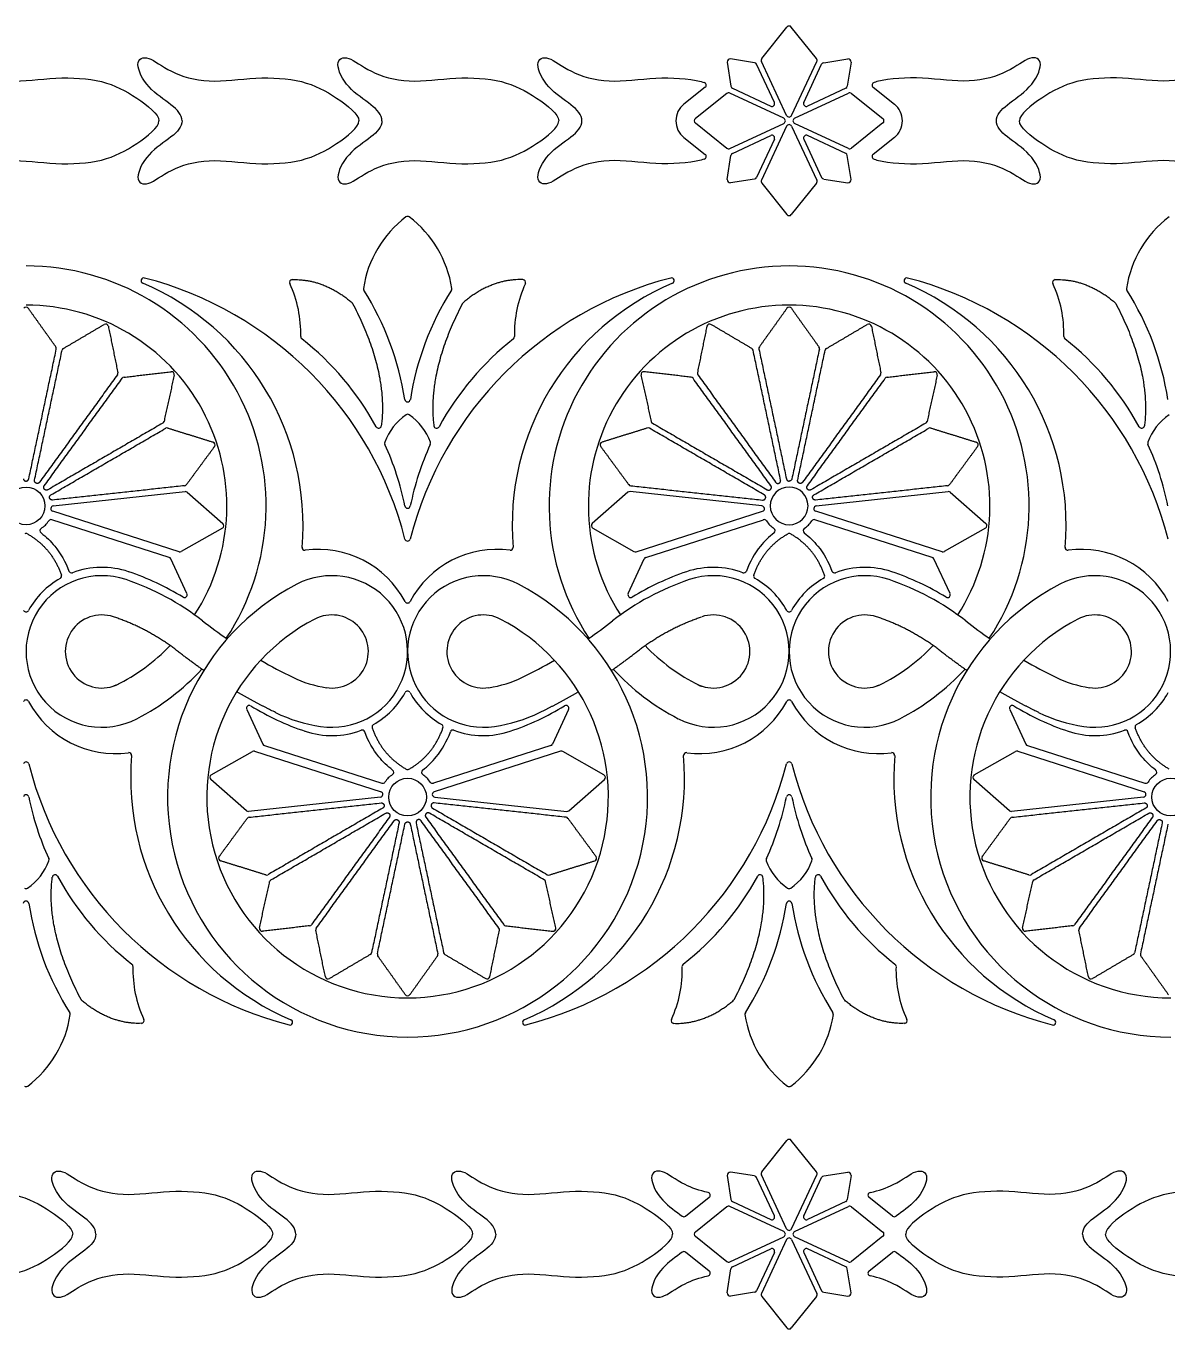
# Model space of a CAD drawing. Header units: millimetres. Extents: x -100 to 100, y -100 to 100.
# Drawn here: x -19.41 to 9.63, y 66.85 to 100 of the extents above; entities that cross this region are included whole.
import ezdxf

# ---------------------------------------------------------------- set-up
doc = ezdxf.new("R2010")
doc.units = ezdxf.units.MM
doc.header["$MEASUREMENT"] = 0
doc.layers.add('Layer 03', color=5, linetype='Continuous')

msp = doc.modelspace()

# ---------------------------------------------------------------- linework, layer by layer
at = {"layer": 'Layer 03'}
for p, q in [((-0.374, 98.057), (-0.827, 99.028)), ((0.374, 98.057), (0.827, 99.028)), ((-2.136, 98.443), (-2.678, 98.011)), ((-1.583, 98.284), (-2.385, 97.644)), ((-0.137, 97.653), (-1.509, 98.292)), ((-1.44, 98.416), (-0.468, 97.963)), ((0.137, 97.653), (1.509, 98.292)), ((1.44, 98.416), (0.468, 97.963)), ((1.583, 98.284), (2.385, 97.644)), ((2.136, 98.443), (2.678, 98.011)), ((-2.385, 97.534), (-1.583, 96.894)), ((-1.509, 96.885), (-0.137, 97.525)), ((1.509, 96.885), (0.137, 97.525)), ((2.385, 97.534), (1.583, 96.894)), ((-2.678, 97.167), (-2.136, 96.734)), ((-1.44, 96.761), (-0.468, 97.215)), ((-0.374, 97.121), (-0.827, 96.149)), ((0.374, 97.121), (0.827, 96.149)), ((1.44, 96.761), (0.468, 97.215)), ((2.678, 97.167), (2.136, 96.734)), ((-18.719, 87.792), (-15.363, 88.156)), ((-15.309, 88.139), (-14.403, 87.343)), ((-4.1, 88.139), (-5.006, 87.343)), ((-0.691, 87.792), (-4.046, 88.156)), ((0.691, 87.792), (4.046, 88.156)), ((4.1, 88.139), (5.006, 87.343)), ((-15.518, 86.625), (-18.732, 87.655)), ((-3.891, 86.625), (-0.677, 87.655)), ((3.891, 86.625), (0.677, 87.655)), ((-15.767, 86.483), (-18.753, 87.44)), ((-14.414, 87.229), (-15.462, 86.631)), ((-4.995, 87.229), (-3.947, 86.631)), ((-3.642, 86.483), (-0.656, 87.44)), ((3.642, 86.483), (0.656, 87.44)), ((4.995, 87.229), (3.947, 86.631)), ((-15.316, 85.56), (-15.725, 86.446)), ((-4.093, 85.56), (-3.684, 86.446)), ((4.093, 85.56), (3.684, 86.446)), ((-13.797, 82.617), (-13.389, 81.732)), ((-5.612, 82.617), (-6.02, 81.732)), ((5.612, 82.617), (6.02, 81.732)), ((-14.699, 80.948), (-13.652, 81.546)), ((-13.596, 81.552), (-10.381, 80.522)), ((-13.347, 81.694), (-10.361, 80.737)), ((-6.063, 81.694), (-9.048, 80.737)), ((-5.814, 81.552), (-9.028, 80.522)), ((-4.71, 80.948), (-5.757, 81.546)), ((4.71, 80.948), (5.757, 81.546)), ((5.814, 81.552), (9.028, 80.522)), ((6.063, 81.694), (9.048, 80.737)), ((-13.805, 80.039), (-14.711, 80.834)), ((-5.604, 80.039), (-4.698, 80.834)), ((5.604, 80.039), (4.698, 80.834)), ((-10.395, 80.385), (-13.751, 80.021)), ((-9.014, 80.385), (-5.658, 80.021)), ((9.014, 80.385), (5.658, 80.021)), ((-0.374, 69.733), (-0.827, 70.705)), ((0.374, 69.733), (0.827, 70.705)), ((-2.632, 69.724), (-2.031, 70.203)), ((-1.583, 69.96), (-2.385, 69.32)), ((-0.137, 69.329), (-1.509, 69.969)), ((-1.44, 70.093), (-0.468, 69.639)), ((0.137, 69.329), (1.509, 69.969)), ((1.44, 70.093), (0.468, 69.639)), ((1.583, 69.96), (2.385, 69.32)), ((2.632, 69.724), (2.031, 70.203)), ((-2.385, 69.21), (-1.583, 68.57)), ((-1.509, 68.562), (-0.137, 69.201)), ((1.509, 68.562), (0.137, 69.201)), ((2.385, 69.21), (1.583, 68.57)), ((-2.031, 68.328), (-2.632, 68.806)), ((-1.44, 68.438), (-0.468, 68.891)), ((-0.374, 68.797), (-0.827, 67.826)), ((0.374, 68.797), (0.827, 67.826)), ((1.44, 68.438), (0.468, 68.891)), ((2.031, 68.328), (2.632, 68.806))]:
    msp.add_line(p, q, dxfattribs=at)
for points in [[(-0.695, 99.172), (-0.055, 99.973)], [(0.695, 99.172), (0.055, 99.973)], [(-0.881, 99.068), (-1.494, 99.163)], [(0.881, 99.068), (1.494, 99.163)], [(-1.574, 99.082), (-1.48, 98.469)], [(-0.064, 97.726), (-0.704, 99.098)], [(0.064, 97.726), (0.704, 99.098)], [(1.574, 99.082), (1.48, 98.469)], [(-0.064, 97.452), (-0.704, 96.08)], [(0.064, 97.452), (0.704, 96.08)], [(-1.574, 96.095), (-1.48, 96.708)], [(1.574, 96.095), (1.48, 96.708)], [(-0.881, 96.109), (-1.494, 96.015)], [(-0.695, 96.006), (-0.055, 95.204)], [(0.695, 96.006), (0.055, 95.204)], [(0.881, 96.109), (1.494, 96.015)], [(-0.695, 70.848), (-0.055, 71.65)], [(0.695, 70.848), (0.055, 71.65)], [(-1.574, 70.759), (-1.48, 70.146)], [(-0.881, 70.745), (-1.494, 70.839)], [(-0.064, 69.402), (-0.704, 70.774)], [(0.064, 69.402), (0.704, 70.774)], [(0.881, 70.745), (1.494, 70.839)], [(1.574, 70.759), (1.48, 70.146)], [(-0.064, 69.128), (-0.704, 67.756)], [(0.064, 69.128), (0.704, 67.756)], [(-1.574, 67.772), (-1.48, 68.385)], [(1.574, 67.772), (1.48, 68.385)], [(-0.881, 67.786), (-1.494, 67.691)], [(-0.695, 67.682), (-0.055, 66.88)], [(0.695, 67.682), (0.055, 66.88)], [(0.881, 67.786), (1.494, 67.691)]]:
    msp.add_lwpolyline(points, dxfattribs=at)
for centre in [(-19.409, 87.793), (-9.705, 80.384), (9.705, 80.384)]:
    msp.add_circle(centre, 0.48, dxfattribs=at)
for centre, radius, start, end in [((0, 99.93), 0.0704, 90, 141.4154), ((0, 99.93), 0.0704, 38.5846, 90), ((-1.504, 99.093), 0.0704, 81.2435, 188.7565), ((-0.64, 99.128), 0.0704, 141.4154, 205), ((0.64, 99.128), 0.0704, 335, 38.5846), ((1.504, 99.093), 0.0704, 351.2435, 98.7565), ((-0.891, 98.999), 0.0704, 25, 81.2435), ((0.891, 98.999), 0.0704, 98.7565, 155), ((-2.18, 98.498), 0.0704, 308.5846, 74.2415), ((-1.41, 98.48), 0.0704, 188.7565, 245), ((1.41, 98.48), 0.0704, 295, 351.2435), ((2.18, 98.498), 0.0704, 105.7585, 231.4154), ((-1.539, 98.229), 0.0704, 65, 128.5846), ((1.539, 98.229), 0.0704, 51.4154, 115), ((-2.341, 97.589), 0.54, 128.5846, 231.4154), ((-0.438, 98.027), 0.0704, 245, 25), ((0.438, 98.027), 0.0704, 155, 295), ((2.341, 97.589), 0.54, 308.5846, 51.4154), ((-2.341, 97.589), 0.0704, 128.5846, 231.4154), ((-0.167, 97.589), 0.0704, 295, 65), ((0, 97.755), 0.0704, 205, 270), ((0, 97.422), 0.0704, 90, 155), ((0, 97.755), 0.0704, 270, 335), ((0, 97.422), 0.0704, 25, 90), ((0.167, 97.589), 0.0704, 115, 245), ((2.341, 97.589), 0.0704, 308.5846, 51.4154), ((-0.438, 97.151), 0.0704, 335, 115), ((0.438, 97.151), 0.0704, 65, 205), ((-1.539, 96.949), 0.0704, 231.4154, 295), ((1.539, 96.949), 0.0704, 245, 308.5846), ((-2.18, 96.679), 0.0704, 285.7585, 51.4154), ((-1.41, 96.697), 0.0704, 115, 171.2435), ((1.41, 96.697), 0.0704, 8.7565, 65), ((2.18, 96.679), 0.0704, 128.5846, 254.2415), ((-0.891, 96.179), 0.0704, 278.7565, 335), ((0.891, 96.179), 0.0704, 205, 261.2435), ((-1.504, 96.084), 0.0704, 171.2435, 278.7565), ((-0.64, 96.05), 0.0704, 155, 218.5846), ((0.64, 96.05), 0.0704, 321.4154, 25), ((1.504, 96.084), 0.0704, 261.2435, 8.7565), ((-8.06, 92.908), 2.8, 127.0477, 171.3906), ((-9.705, 95.087), 0.0704, 52.9523, 127.0477), ((-11.349, 92.908), 2.8, 8.6094, 52.9523), ((0, 95.248), 0.0704, 218.5846, 270), ((0, 95.248), 0.0704, 270, 321.4154), ((11.349, 92.908), 2.8, 127.0477, 171.3906), ((-19.409, 87.793), 6.105, 326.5062, 90), ((0, 87.793), 6.105, 90, 213.4938), ((0, 87.793), 6.105, 326.5062, 90), ((-16.415, 93.522), 0.0704, 75.5405, 247.0985), ((-18.697, 84.671), 9.211, 14.3254, 75.5405), ((-12.636, 93.478), 0.0704, 92.313, 204.7926), ((-0.712, 84.671), 9.211, 104.4595, 165.6746), ((-6.773, 93.478), 0.0704, 335.2074, 87.687), ((-2.994, 93.522), 0.0704, 292.9015, 104.4595), ((2.994, 93.522), 0.0704, 75.5405, 247.0985), ((0.712, 84.671), 9.211, 14.3254, 75.5405), ((6.773, 93.478), 0.0704, 92.313, 204.7926), ((-19.04, 87.307), 6.675, 355.1109, 67.0985), ((-15.438, 92.184), 3.016, 358.3699, 24.7926), ((-10.759, 93.317), 0.0704, 171.3906, 212.3831), ((-16.947, 89.392), 7.257, 8.7502, 32.3831), ((-2.462, 89.392), 7.257, 147.6169, 171.2498), ((-8.65, 93.317), 0.0704, 327.6169, 8.6094), ((-0.369, 87.307), 6.675, 112.9015, 184.8891), ((-3.971, 92.184), 3.016, 155.2074, 181.6301), ((0.369, 87.307), 6.675, 355.1109, 67.0985), ((3.971, 92.184), 3.016, 358.3699, 24.7926), ((8.65, 93.317), 0.0704, 171.3906, 212.3831), ((2.462, 89.392), 7.257, 8.7502, 32.3831), ((-19.409, 92.778), 0.0704, 35.4977, 144.5023), ((-19.409, 87.793), 5.107, 327.1032, 90), ((-11.165, 92.908), 0.0704, 27.8858, 48.7274), ((-8.244, 92.908), 0.0704, 131.2726, 152.1142), ((0, 87.793), 5.107, 90, 212.8968), ((0, 92.778), 0.0704, 90, 144.5023), ((0, 87.793), 5.107, 327.1032, 90), ((0, 92.778), 0.0704, 35.4977, 90), ((8.244, 92.908), 0.0704, 27.8858, 48.7274), ((-17.386, 92.349), 0.0704, 11.5499, 120.5545), ((-2.024, 92.349), 0.0704, 59.4455, 168.4501), ((2.024, 92.349), 0.0704, 11.5499, 120.5545), ((-18.709, 91.797), 0.0704, 348.0261, 35.4977), ((-12.353, 92.096), 0.0704, 178.3699, 231.9383), ((-16.842, 86.363), 7.211, 28.5007, 51.9383), ((-2.567, 86.363), 7.211, 128.0617, 151.4993), ((-7.056, 92.096), 0.0704, 308.0617, 1.6301), ((-0.7, 91.797), 0.0704, 144.5023, 191.9739), ((0.7, 91.797), 0.0704, 348.0261, 35.4977), ((7.056, 92.096), 0.0704, 178.3699, 231.9383), ((2.567, 86.363), 7.211, 28.5007, 51.9383), ((-18.424, 91.736), 0.0704, 120.5545, 168.0261), ((-0.985, 91.736), 0.0704, 11.9663, 59.4455), ((0.985, 91.736), 0.0704, 120.5545, 168.0337), ((-17.144, 91.168), 0.0704, 324.0783, 11.5499), ((-15.71, 91.136), 0.0704, 347.6021, 96.6068), ((-3.699, 91.136), 0.0704, 83.3932, 192.3979), ((-2.265, 91.168), 0.0704, 168.4501, 215.9217), ((2.265, 91.168), 0.0704, 324.0783, 11.5499), ((3.699, 91.136), 0.0704, 347.6021, 96.6068), ((-16.908, 90.997), 0.0704, 96.6068, 144.0783), ((-2.501, 90.997), 0.0704, 35.9217, 83.3932), ((2.501, 90.997), 0.0704, 96.6068, 144.0783), ((-9.705, 90.507), 0.0704, 188.7502, 351.2498), ((-15.969, 89.958), 0.0704, 300.1306, 347.6021), ((-10.443, 89.838), 0.0704, 208.5007, 352.3825), ((-8.954, 88.94), 1.411, 124.0307, 160.5139), ((-9.705, 90.052), 0.0704, 55.9693, 124.0307), ((-10.455, 88.94), 1.411, 19.4861, 55.9693), ((-8.966, 89.838), 0.0704, 187.6175, 331.4993), ((-3.44, 89.958), 0.0704, 192.3979, 239.8694), ((3.44, 89.958), 0.0704, 300.1306, 347.6021), ((8.966, 89.838), 0.0704, 208.5007, 352.3825), ((10.455, 88.94), 1.411, 124.0307, 160.5139), ((-15.823, 89.706), 0.0704, 72.659, 120.1306), ((-3.586, 89.706), 0.0704, 59.8694, 107.341), ((3.586, 89.706), 0.0704, 72.659, 120.1306), ((-14.672, 89.347), 0.0704, 323.6544, 72.659), ((-10.218, 89.388), 0.0704, 160.5139, 204.5409), ((-16.842, 86.363), 7.211, 11.4156, 24.5409), ((-2.567, 86.363), 7.211, 155.4591, 168.5844), ((-9.191, 89.388), 0.0704, 335.4591, 19.4861), ((-4.737, 89.347), 0.0704, 107.341, 216.3456), ((4.737, 89.347), 0.0704, 323.6544, 72.659), ((9.191, 89.388), 0.0704, 160.5139, 204.5409), ((2.567, 86.363), 7.211, 11.4156, 24.5409), ((-15.387, 88.375), 0.0704, 276.1828, 323.6544), ((-4.022, 88.375), 0.0704, 216.3456, 263.8172), ((0, 87.793), 0.48, 90, 270), ((0, 87.793), 0.48, 270, 90), ((4.022, 88.375), 0.0704, 276.1828, 323.6544), ((-15.355, 88.086), 0.0704, 48.7112, 96.1828), ((-4.054, 88.086), 0.0704, 83.8172, 131.2888), ((4.054, 88.086), 0.0704, 48.7112, 96.1828), ((-18.711, 87.722), 0.0704, 96.1828, 252.235), ((-9.705, 87.804), 0.0704, 191.4156, 348.5844), ((-0.698, 87.722), 0.0704, 287.765, 83.8172), ((0.698, 87.722), 0.0704, 96.1828, 252.235), ((-18.985, 87.161), 0.0704, 123.887, 232.6225), ((-19.409, 87.793), 0.691, 303.887, 326.4901), ((-18.774, 87.373), 0.0704, 72.235, 146.4901), ((-14.449, 87.29), 0.0704, 299.7066, 48.7112), ((-4.96, 87.29), 0.0704, 131.2888, 240.2934), ((-0.635, 87.373), 0.0704, 33.5099, 107.765), ((0, 87.793), 0.691, 213.5099, 236.113), ((-0.425, 87.161), 0.0704, 307.3775, 56.113), ((0.425, 87.161), 0.0704, 123.887, 232.6225), ((0, 87.793), 0.691, 303.887, 326.4901), ((0.635, 87.373), 0.0704, 72.235, 146.4901), ((4.96, 87.29), 0.0704, 299.7066, 48.7112), ((-19.409, 87.021), 0.0704, 60.0428, 119.9572), ((-9.705, 86.967), 0.0704, 194.3254, 345.6746), ((0, 87.021), 0.0704, 90, 119.9572), ((0, 87.021), 0.0704, 60.0428, 90), ((-15.497, 86.692), 0.0704, 252.235, 299.7066), ((-12.319, 86.733), 0.0704, 175.1109, 277.7055), ((-11.974, 84.186), 2.499, 27.959, 97.7055), ((-7.435, 84.186), 2.499, 82.2945, 152.041), ((-7.09, 86.733), 0.0704, 262.2945, 4.8891), ((-3.913, 86.692), 0.0704, 240.2934, 287.765), ((3.913, 86.692), 0.0704, 252.235, 299.7066), ((7.09, 86.733), 0.0704, 175.1109, 277.7055), ((7.435, 84.186), 2.499, 27.959, 97.7055), ((-17.481, 84.089), 2.14, 71.4283, 110.5145), ((-15.789, 86.416), 0.0704, 24.7634, 72.235), ((-3.62, 86.416), 0.0704, 107.765, 155.2366), ((-1.928, 84.089), 2.14, 69.4855, 108.5717), ((1.928, 84.089), 2.14, 71.4283, 110.5145), ((3.62, 86.416), 0.0704, 24.7634, 72.235), ((-17.481, 84.089), 1.928, 71.4283, 297.5), ((-17.481, 84.089), 2.14, 119.693, 150.7518), ((-18.576, 86.009), 0.0704, 299.693, 19.4667), ((-18.255, 86.159), 0.0704, 200.2491, 290.5145), ((-18.948, 79.721), 6.536, 51.9279, 71.4283), ((-18.948, 79.721), 6.747, 58.4433, 71.4283), ((-11.633, 84.089), 1.928, 261.5255, 117.4989), ((-7.776, 84.089), 1.928, 62.5011, 278.4745), ((-0.461, 79.721), 6.536, 108.5717, 128.0721), ((-0.461, 79.721), 6.747, 108.5717, 121.5567), ((-1.928, 84.089), 1.928, 242.5, 108.5717), ((-1.154, 86.159), 0.0704, 249.4855, 339.7509), ((-0.834, 86.009), 0.0704, 160.5333, 240.307), ((-1.928, 84.089), 2.14, 29.2482, 60.307), ((1.928, 84.089), 1.928, 71.4283, 297.5), ((1.928, 84.089), 2.14, 119.693, 150.7518), ((0.834, 86.009), 0.0704, 299.693, 19.4667), ((1.154, 86.159), 0.0704, 200.2491, 290.5145), ((0.461, 79.721), 6.536, 51.9279, 71.4283), ((0.461, 79.721), 6.747, 58.4433, 71.4283), ((7.776, 84.089), 1.928, 261.5255, 117.4989), ((-9.705, 80.384), 6.105, 117.4996, 270), ((-15.38, 85.53), 0.0704, 238.4433, 24.7634), ((-9.705, 80.384), 6.105, 270, 62.5004), ((-4.029, 85.53), 0.0704, 155.2366, 301.5567), ((9.705, 80.384), 6.105, 117.4996, 270), ((4.029, 85.53), 0.0704, 238.4433, 24.7634), ((-9.705, 85.391), 0.0704, 207.959, 332.041), ((-19.409, 85.168), 0.0704, 209.2482, 330.7518), ((-17.481, 84.089), 0.93, 71.4283, 297.5), ((-7.023, 94.945), 12.802, 231.9283, 235.3877), ((-9.705, 80.384), 5.107, 117.5, 270), ((-11.633, 84.089), 0.93, 261.5255, 117.5), ((-9.705, 80.384), 5.107, 270, 62.5), ((-7.776, 84.089), 0.93, 62.5, 278.4745), ((-12.386, 94.945), 12.802, 304.6123, 308.0717), ((-1.928, 84.089), 0.93, 242.5, 108.5717), ((0, 85.168), 0.0704, 209.2482, 270), ((0, 85.168), 0.0704, 270, 330.7518), ((1.928, 84.089), 0.93, 71.4283, 297.5), ((12.386, 94.945), 12.802, 231.9283, 235.3877), ((9.705, 80.384), 5.107, 117.5, 270), ((7.776, 84.089), 0.93, 261.5255, 117.5), ((-19.409, 87.793), 5.107, 296.6819, 315.8742), ((0, 87.793), 5.107, 224.1258, 243.3181), ((0, 87.793), 5.107, 296.6819, 315.8742), ((-7.023, 94.945), 12.802, 239.9203, 244.0496), ((-12.386, 94.945), 12.802, 295.9504, 300.0797), ((12.386, 94.945), 12.802, 239.9203, 244.0496), ((-19.409, 87.793), 6.105, 297.5, 317.1136), ((0, 87.793), 6.105, 222.8864, 242.5), ((0, 87.793), 6.105, 297.5, 317.1136), ((-11.336, 86.083), 2.947, 244.0496, 261.5255), ((-8.073, 86.083), 2.947, 278.4745, 295.9504), ((8.073, 86.083), 2.947, 244.0496, 261.5255), ((-11.633, 84.089), 2.14, 299.693, 330.7518), ((-9.705, 83.009), 0.0704, 29.2482, 150.7518), ((-7.776, 84.089), 2.14, 209.2482, 240.307), ((7.776, 84.089), 2.14, 299.693, 330.7518), ((-19.409, 82.786), 0.0704, 27.959, 152.041), ((-17.139, 83.991), 2.499, 207.959, 277.7055), ((-13.734, 82.647), 0.0704, 58.4433, 204.7634), ((-10.165, 88.456), 6.747, 238.4433, 251.4283), ((-11.336, 86.083), 3.945, 244.0496, 261.5255), ((-8.073, 86.083), 3.945, 278.4745, 295.9504), ((-9.244, 88.456), 6.747, 288.5717, 301.5567), ((-5.676, 82.647), 0.0704, 335.2366, 121.5567), ((-2.27, 83.991), 2.499, 262.2945, 332.041), ((0, 82.786), 0.0704, 89.9999, 152.041), ((0, 82.786), 0.0704, 27.959, 90.0001), ((2.27, 83.991), 2.499, 207.959, 277.7055), ((5.676, 82.647), 0.0704, 58.4433, 204.7634), ((9.244, 88.456), 6.747, 238.4433, 251.4283), ((8.073, 86.083), 3.945, 244.0496, 261.5255), ((-10.538, 82.169), 0.0704, 119.693, 199.4667), ((-8.871, 82.169), 0.0704, 340.5333, 60.307), ((8.871, 82.169), 0.0704, 119.693, 199.4667), ((-11.633, 84.089), 2.14, 251.4283, 290.5145), ((-10.858, 82.019), 0.0704, 20.2491, 110.5145), ((-8.551, 82.019), 0.0704, 69.4855, 159.7509), ((-7.776, 84.089), 2.14, 249.4855, 288.5717), ((7.776, 84.089), 2.14, 251.4283, 290.5145), ((8.551, 82.019), 0.0704, 20.2491, 110.5145), ((-13.617, 81.485), 0.0704, 72.235, 119.7066), ((-13.325, 81.761), 0.0704, 204.7634, 252.235), ((-6.084, 81.761), 0.0704, 287.765, 335.2366), ((-5.792, 81.485), 0.0704, 60.2934, 107.765), ((5.792, 81.485), 0.0704, 72.235, 119.7066), ((6.084, 81.761), 0.0704, 204.7634, 252.235), ((-19.409, 81.21), 0.0704, 14.3254, 165.6746), ((-10.416, 83.507), 9.211, 194.3254, 255.5405), ((-16.795, 81.445), 0.0704, 355.1109, 97.7055), ((-10.073, 80.87), 6.675, 175.1109, 247.0985), ((-9.336, 80.87), 6.675, 292.9015, 4.8891), ((-8.993, 83.507), 9.211, 284.4595, 345.6746), ((-2.614, 81.445), 0.0704, 82.2945, 184.8891), ((0, 81.21), 0.0704, 89.9999, 165.6746), ((0, 81.21), 0.0704, 14.3254, 90.0001), ((8.993, 83.507), 9.211, 194.3254, 255.5405), ((2.614, 81.445), 0.0704, 355.1109, 97.7055), ((9.336, 80.87), 6.675, 175.1109, 247.0985), ((-14.665, 80.887), 0.0704, 119.7066, 228.7112), ((-9.705, 80.384), 0.691, 123.887, 146.4901), ((-10.129, 81.016), 0.0704, 303.887, 52.6225), ((-9.705, 81.156), 0.0704, 240.0428, 299.9572), ((-9.28, 81.016), 0.0704, 127.3775, 236.113), ((-9.705, 80.384), 0.691, 33.5099, 56.113), ((-4.745, 80.887), 0.0704, 311.2888, 60.2934), ((4.745, 80.887), 0.0704, 119.7066, 228.7112), ((9.705, 80.384), 0.691, 123.887, 146.4901), ((9.28, 81.016), 0.0704, 303.887, 52.6225), ((-10.339, 80.805), 0.0704, 252.235, 326.4901), ((-9.07, 80.805), 0.0704, 213.5099, 287.765), ((9.07, 80.805), 0.0704, 252.235, 326.4901), ((-19.409, 80.373), 0.0704, 11.4156, 168.5844), ((-12.272, 81.814), 7.211, 191.4156, 204.5409), ((-10.403, 80.455), 0.0704, 276.1828, 72.235), ((-9.006, 80.455), 0.0704, 107.765, 263.8172), ((-7.137, 81.814), 7.211, 335.4591, 348.5844), ((0, 80.373), 0.0704, 89.9999, 168.5844), ((0, 80.373), 0.0704, 11.4156, 90.0001), ((7.137, 81.814), 7.211, 191.4156, 204.5409), ((9.006, 80.455), 0.0704, 276.1828, 72.235), ((-13.758, 80.091), 0.0704, 228.7112, 276.1828), ((-5.651, 80.091), 0.0704, 263.8172, 311.2888), ((5.651, 80.091), 0.0704, 228.7112, 276.1828), ((-13.727, 79.802), 0.0704, 96.1828, 143.6544), ((-5.682, 79.802), 0.0704, 36.3456, 83.8172), ((5.682, 79.802), 0.0704, 96.1828, 143.6544), ((-20.16, 79.237), 1.411, 304.0307, 340.5139), ((-18.895, 78.79), 0.0704, 340.5139, 24.5409), ((-14.442, 78.831), 0.0704, 143.6544, 252.659), ((-4.967, 78.831), 0.0704, 287.341, 36.3456), ((-0.514, 78.79), 0.0704, 155.4591, 199.4861), ((0.75, 79.237), 1.411, 199.4861, 235.9693), ((-0.75, 79.237), 1.411, 304.0307, 340.5139), ((0.514, 78.79), 0.0704, 340.5139, 24.5409), ((4.967, 78.831), 0.0704, 143.6544, 252.659), ((-18.671, 78.339), 0.0704, 28.5007, 172.3825), ((-12.272, 81.814), 7.211, 208.5007, 231.9383), ((-13.291, 78.471), 0.0704, 252.659, 300.1306), ((-13.144, 78.219), 0.0704, 120.1306, 167.6021), ((-6.265, 78.219), 0.0704, 12.3979, 59.8694), ((-6.119, 78.471), 0.0704, 239.8694, 287.341), ((-7.137, 81.814), 7.211, 308.0617, 331.4993), ((-0.738, 78.339), 0.0704, 7.6175, 151.4993), ((0.738, 78.339), 0.0704, 28.5007, 172.3825), ((7.137, 81.814), 7.211, 208.5007, 231.9383), ((6.119, 78.471), 0.0704, 252.659, 300.1306), ((6.265, 78.219), 0.0704, 120.1306, 167.6021), ((-19.409, 78.126), 0.0704, 235.9693, 304.0307), ((0, 78.126), 0.0704, 235.9693, 270.0001), ((0, 78.126), 0.0704, 269.9999, 304.0307), ((-19.409, 77.67), 0.0704, 8.7502, 171.2498), ((-12.167, 78.785), 7.257, 188.7502, 212.3831), ((-7.242, 78.785), 7.257, 327.6169, 351.2498), ((0, 77.67), 0.0704, 89.9999, 171.2498), ((0, 77.67), 0.0704, 8.7502, 90.0001), ((7.242, 78.785), 7.257, 188.7502, 212.3831), ((-13.403, 77.042), 0.0704, 167.6021, 276.6068), ((-12.205, 77.18), 0.0704, 276.6068, 324.0783), ((-11.97, 77.009), 0.0704, 144.0783, 191.5499), ((-7.439, 77.009), 0.0704, 348.4501, 35.9217), ((-7.204, 77.18), 0.0704, 215.9217, 263.3932), ((-6.006, 77.042), 0.0704, 263.3932, 12.3979), ((6.006, 77.042), 0.0704, 167.6021, 276.6068), ((7.204, 77.18), 0.0704, 276.6068, 324.0783), ((7.439, 77.009), 0.0704, 144.0783, 191.5499), ((-10.69, 76.441), 0.0704, 300.5545, 348.0337), ((-10.405, 76.381), 0.0704, 168.0261, 215.4977), ((-9.004, 76.381), 0.0704, 324.5023, 11.9739), ((-8.719, 76.441), 0.0704, 191.9739, 239.4455), ((8.719, 76.441), 0.0704, 300.5545, 348.0261), ((9.004, 76.381), 0.0704, 168.0261, 215.4977), ((-16.761, 76.081), 0.0704, 358.3699, 51.9383), ((-13.676, 75.993), 3.016, 178.3699, 204.7926), ((-5.733, 75.993), 3.016, 335.2074, 1.6301), ((-2.648, 76.081), 0.0704, 128.0617, 181.6301), ((2.648, 76.081), 0.0704, 358.3699, 51.9383), ((5.733, 75.993), 3.016, 178.3699, 204.7926), ((-11.728, 75.828), 0.0704, 191.5499, 300.5545), ((-7.681, 75.828), 0.0704, 239.4455, 348.4501), ((7.681, 75.828), 0.0704, 191.5499, 300.5545), ((-9.705, 75.399), 0.0704, 215.4977, 324.5023), ((-17.949, 75.269), 0.0704, 207.8858, 228.7274), ((-1.46, 75.269), 0.0704, 311.2726, 332.1142), ((1.46, 75.269), 0.0704, 207.8858, 228.7274), ((-21.054, 75.269), 2.8, 307.0477, 351.3906), ((-18.355, 74.86), 0.0704, 351.3906, 32.3831), ((-16.478, 74.699), 0.0704, 272.313, 24.7926), ((-12.699, 74.656), 0.0704, 255.5405, 67.0985), ((-6.71, 74.656), 0.0704, 112.9015, 284.4595), ((-2.931, 74.699), 0.0704, 155.2074, 267.687), ((-1.054, 74.86), 0.0704, 147.6169, 188.6094), ((1.644, 75.269), 2.8, 188.6094, 232.9523), ((-1.644, 75.269), 2.8, 307.0477, 351.3906), ((1.054, 74.86), 0.0704, 351.3906, 32.3831), ((2.931, 74.699), 0.0704, 272.313, 24.7926), ((6.71, 74.656), 0.0704, 255.5405, 67.0985), ((-19.409, 73.09), 0.0704, 232.9523, 307.0477), ((0, 73.09), 0.0704, 232.9523, 270.0001), ((0, 73.09), 0.0704, 269.9999, 307.0477), ((0, 71.606), 0.0704, 90, 141.4154), ((0, 71.606), 0.0704, 38.5846, 90), ((-1.504, 70.77), 0.0704, 81.2435, 188.7565), ((-0.891, 70.675), 0.0704, 25, 81.2435), ((-0.64, 70.804), 0.0704, 141.4154, 205), ((0.64, 70.804), 0.0704, 335, 38.5846), ((0.891, 70.675), 0.0704, 98.7565, 155), ((1.504, 70.77), 0.0704, 351.2435, 98.7565), ((-2.075, 70.258), 0.0704, 308.5846, 78.3957), ((2.075, 70.258), 0.0704, 101.6043, 231.4154), ((-1.539, 69.905), 0.0704, 65, 128.5846), ((-1.41, 70.156), 0.0704, 188.7565, 245), ((1.41, 70.156), 0.0704, 295, 351.2435), ((1.539, 69.905), 0.0704, 51.4154, 115), ((-2.676, 69.779), 0.0704, 233.0967, 308.5846), ((-0.438, 69.703), 0.0704, 245, 25), ((0.438, 69.703), 0.0704, 155, 295), ((2.676, 69.779), 0.0704, 231.4154, 306.9033), ((-2.341, 69.265), 0.0704, 128.5846, 231.4154), ((-0.167, 69.265), 0.0704, 295, 65), ((0, 69.432), 0.0704, 205, 270), ((0, 69.432), 0.0704, 270, 335), ((0.167, 69.265), 0.0704, 115, 245), ((2.341, 69.265), 0.0704, 308.5846, 51.4154), ((0, 69.099), 0.0704, 90, 155), ((0, 69.099), 0.0704, 25, 90), ((-2.676, 68.751), 0.0704, 51.4154, 126.9033), ((-0.438, 68.827), 0.0704, 335, 115), ((0.438, 68.827), 0.0704, 65, 205), ((2.676, 68.751), 0.0704, 53.0967, 128.5846), ((-2.075, 68.272), 0.0704, 281.6043, 51.4154), ((-1.539, 68.625), 0.0704, 231.4154, 295), ((-1.41, 68.374), 0.0704, 115, 171.2435), ((1.41, 68.374), 0.0704, 8.7565, 65), ((1.539, 68.625), 0.0704, 245, 308.5846), ((2.075, 68.272), 0.0704, 128.5846, 258.3957), ((-1.504, 67.761), 0.0704, 171.2435, 278.7565), ((-0.891, 67.855), 0.0704, 278.7565, 335), ((-0.64, 67.726), 0.0704, 155, 218.5846), ((0.64, 67.726), 0.0704, 321.4154, 25), ((0.891, 67.855), 0.0704, 205, 261.2435), ((1.504, 67.761), 0.0704, 261.2435, 8.7565), ((0, 66.924), 0.0704, 218.5846, 270), ((0, 66.924), 0.0704, 270, 321.4154)]:
    msp.add_arc(centre, radius, start, end, dxfattribs=at)
for points, degree in [([(-20.528, 97.589), (-20.528, 97.734), (-20.754, 97.998), (-21.419, 98.4), (-21.768, 99.117), (-21.401, 99.279), (-20.877, 98.825), (-19.871, 98.518), (-18.652, 98.719), (-17.424, 98.647), (-16.602, 98.208), (-16.029, 97.755), (-16.029, 97.589)], 3), ([(-15.442, 97.589), (-15.442, 97.734), (-15.669, 97.998), (-16.333, 98.4), (-16.682, 99.117), (-16.315, 99.279), (-15.791, 98.825), (-14.786, 98.518), (-13.566, 98.719), (-12.338, 98.647), (-11.516, 98.208), (-10.944, 97.755), (-10.944, 97.589)], 3), ([(-10.356, 97.589), (-10.356, 97.734), (-10.583, 97.998), (-11.247, 98.4), (-11.596, 99.117), (-11.229, 99.279), (-10.705, 98.825), (-9.7, 98.518), (-8.48, 98.719), (-7.252, 98.647), (-6.43, 98.208), (-5.858, 97.755), (-5.858, 97.589)], 3), ([(10.356, 97.589), (10.356, 97.734), (10.583, 97.998), (11.247, 98.4), (11.596, 99.117), (11.229, 99.279), (10.705, 98.825), (9.7, 98.518), (8.48, 98.719), (7.252, 98.647), (6.43, 98.208), (5.858, 97.755), (5.858, 97.589)], 3), ([(-20.528, 97.589), (-20.528, 97.444), (-20.754, 97.179), (-21.419, 96.777), (-21.768, 96.06), (-21.401, 95.898), (-20.877, 96.353), (-19.871, 96.659), (-18.652, 96.459), (-17.424, 96.531), (-16.602, 96.969), (-16.029, 97.422), (-16.029, 97.589)], 3), ([(-15.442, 97.589), (-15.442, 97.444), (-15.669, 97.179), (-16.333, 96.777), (-16.682, 96.06), (-16.315, 95.898), (-15.791, 96.353), (-14.786, 96.659), (-13.566, 96.459), (-12.338, 96.531), (-11.516, 96.969), (-10.944, 97.422), (-10.944, 97.589)], 3), ([(-10.356, 97.589), (-10.356, 97.444), (-10.583, 97.179), (-11.247, 96.777), (-11.596, 96.06), (-11.229, 95.898), (-10.705, 96.353), (-9.7, 96.659), (-8.48, 96.459), (-7.252, 96.531), (-6.43, 96.969), (-5.858, 97.422), (-5.858, 97.589)], 3), ([(10.356, 97.589), (10.356, 97.444), (10.583, 97.179), (11.247, 96.777), (11.596, 96.06), (11.229, 95.898), (10.705, 96.353), (9.7, 96.659), (8.48, 96.459), (7.252, 96.531), (6.43, 96.969), (5.858, 97.422), (5.858, 97.589)], 3), ([(-18.651, 91.838), (-19.002, 92.328), (-19.352, 92.819)], 2), ([(-0.057, 92.819), (-0.407, 92.328), (-0.758, 91.838)], 2), ([(0.057, 92.819), (0.407, 92.328), (0.758, 91.838)], 2), ([(-18.46, 91.797), (-17.941, 92.103), (-17.421, 92.41)], 2), ([(-17.316, 92.363), (-17.196, 91.773), (-17.075, 91.182)], 2), ([(-2.093, 92.363), (-2.213, 91.773), (-2.334, 91.182)], 2), ([(-0.949, 91.797), (-1.469, 92.103), (-1.988, 92.41)], 2), ([(0.949, 91.797), (1.469, 92.103), (1.988, 92.41)], 2), ([(2.093, 92.363), (2.213, 91.773), (2.334, 91.182)], 2), ([(-19.34, 88.48), (-18.99, 90.131), (-18.64, 91.782)], 2), ([(-19.193, 88.449), (-18.843, 90.1), (-18.493, 91.751)], 2), ([(-0.217, 88.45), (-0.566, 90.1), (-0.916, 91.751)], 2), ([(-0.769, 91.782), (-0.419, 90.131), (-0.069, 88.48)], 2), ([(0.769, 91.782), (0.419, 90.131), (0.069, 88.48)], 2), ([(0.217, 88.45), (0.566, 90.1), (0.916, 91.751)], 2), ([(-16.916, 91.067), (-16.317, 91.136), (-15.718, 91.206)], 2), ([(-2.493, 91.067), (-3.092, 91.136), (-3.691, 91.206)], 2), ([(2.493, 91.067), (3.092, 91.136), (3.691, 91.206)], 2), ([(-17.087, 91.126), (-18.077, 89.76), (-19.067, 88.393)], 2), ([(-18.946, 88.305), (-17.955, 89.672), (-16.965, 91.038)], 2), ([(-15.641, 91.121), (-15.771, 90.532), (-15.9, 89.943)], 2), ([(-3.768, 91.121), (-3.638, 90.532), (-3.509, 89.943)], 2), ([(-0.464, 88.305), (-1.454, 89.672), (-2.444, 91.038)], 2), ([(-2.322, 91.126), (-1.332, 89.76), (-0.343, 88.394)], 2), ([(2.322, 91.126), (1.332, 89.76), (0.343, 88.394)], 2), ([(0.464, 88.305), (1.454, 89.672), (2.444, 91.038)], 2), ([(3.768, 91.121), (3.638, 90.532), (3.509, 89.943)], 2), ([(-15.934, 89.897), (-17.393, 89.05), (-18.853, 88.203)], 2), ([(-3.475, 89.897), (-2.016, 89.05), (-0.556, 88.203)], 2), ([(3.475, 89.897), (2.016, 89.05), (0.556, 88.203)], 2), ([(-18.778, 88.073), (-17.318, 88.92), (-15.858, 89.767)], 2), ([(-15.802, 89.773), (-15.226, 89.594), (-14.651, 89.414)], 2), ([(-3.607, 89.773), (-4.183, 89.594), (-4.758, 89.414)], 2), ([(-0.631, 88.073), (-2.091, 88.92), (-3.551, 89.767)], 2), ([(0.631, 88.073), (2.091, 88.92), (3.551, 89.767)], 2), ([(3.607, 89.773), (4.183, 89.594), (4.758, 89.414)], 2), ([(-14.615, 89.305), (-14.973, 88.819), (-15.33, 88.333)], 2), ([(-4.794, 89.305), (-4.437, 88.819), (-4.079, 88.333)], 2), ([(4.794, 89.305), (4.437, 88.819), (4.079, 88.333)], 2), ([(-15.379, 88.305), (-17.057, 88.123), (-18.735, 87.942)], 2), ([(-4.03, 88.305), (-2.352, 88.123), (-0.674, 87.942)], 2), ([(4.03, 88.305), (2.352, 88.123), (0.674, 87.942)], 2), ([(-19.374, 87.082), (-18.754, 86.725), (-18.509, 86.032)], 2), ([(-19.027, 87.105), (-18.897, 87.006), (-18.781, 86.893), (-18.679, 86.768)], 3), ([(-0.9, 86.032), (-0.655, 86.725), (-0.035, 87.082)], 2), ([(-0.382, 87.105), (-0.512, 87.006), (-0.628, 86.893), (-0.73, 86.768)], 3), ([(0.9, 86.032), (0.655, 86.725), (0.035, 87.082)], 2), ([(0.382, 87.105), (0.512, 87.006), (0.628, 86.893), (0.73, 86.768)], 3), ([(-18.679, 86.768), (-18.528, 86.583), (-18.408, 86.37), (-18.321, 86.134)], 3), ([(-0.73, 86.768), (-0.882, 86.583), (-1.001, 86.37), (-1.088, 86.134)], 3), ([(0.73, 86.768), (0.882, 86.583), (1.001, 86.37), (1.088, 86.134)], 3), ([(-10.435, 81.409), (-10.586, 81.594), (-10.705, 81.807), (-10.792, 82.043)], 3), ([(-10.605, 82.145), (-10.36, 81.452), (-9.74, 81.095)], 2), ([(-9.669, 81.095), (-9.049, 81.452), (-8.805, 82.145)], 2), ([(-8.974, 81.409), (-8.823, 81.594), (-8.704, 81.807), (-8.617, 82.043)], 3), ([(8.974, 81.409), (8.823, 81.594), (8.704, 81.807), (8.617, 82.043)], 3), ([(9.669, 81.095), (9.049, 81.452), (8.805, 82.145)], 2), ([(-10.086, 81.072), (-10.216, 81.172), (-10.333, 81.284), (-10.435, 81.409)], 3), ([(-9.323, 81.072), (-9.193, 81.172), (-9.076, 81.284), (-8.974, 81.409)], 3), ([(9.323, 81.072), (9.193, 81.172), (9.076, 81.284), (8.974, 81.409)], 3), ([(-13.735, 79.872), (-12.057, 80.054), (-10.379, 80.236)], 2), ([(-5.674, 79.872), (-7.352, 80.054), (-9.03, 80.236)], 2), ([(5.674, 79.872), (7.352, 80.054), (9.03, 80.236)], 2), ([(-10.336, 80.105), (-11.796, 79.257), (-13.255, 78.41)], 2), ([(-13.18, 78.28), (-11.72, 79.127), (-10.261, 79.975)], 2), ([(-6.229, 78.28), (-7.689, 79.127), (-9.149, 79.975)], 2), ([(-9.073, 80.105), (-7.613, 79.257), (-6.154, 78.41)], 2), ([(9.073, 80.105), (7.613, 79.257), (6.154, 78.41)], 2), ([(6.229, 78.28), (7.689, 79.127), (9.149, 79.975)], 2), ([(-14.498, 78.872), (-14.141, 79.358), (-13.784, 79.844)], 2), ([(-10.168, 79.872), (-11.158, 78.506), (-12.148, 77.139)], 2), ([(-12.027, 77.051), (-11.037, 78.417), (-10.047, 79.783)], 2), ([(-9.921, 79.727), (-10.271, 78.077), (-10.621, 76.426)], 2), ([(-10.474, 76.395), (-10.124, 78.046), (-9.773, 79.697)], 2), ([(-9.636, 79.697), (-9.286, 78.046), (-8.935, 76.395)], 2), ([(-9.489, 79.728), (-9.139, 78.077), (-8.788, 76.426)], 2), ([(-7.382, 77.051), (-8.373, 78.417), (-9.363, 79.784)], 2), ([(-9.241, 79.872), (-8.251, 78.506), (-7.261, 77.139)], 2), ([(-4.911, 78.872), (-5.268, 79.358), (-5.625, 79.844)], 2), ([(4.911, 78.872), (5.268, 79.358), (5.625, 79.844)], 2), ([(9.241, 79.872), (8.251, 78.506), (7.261, 77.139)], 2), ([(7.382, 77.051), (8.373, 78.417), (9.363, 79.784)], 2), ([(9.489, 79.728), (9.139, 78.077), (8.788, 76.426)], 2), ([(9.636, 79.697), (9.286, 78.046), (8.935, 76.395)], 2), ([(-13.312, 78.404), (-13.887, 78.584), (-14.463, 78.763)], 2), ([(-6.098, 78.404), (-5.522, 78.584), (-4.946, 78.763)], 2), ([(6.098, 78.404), (5.522, 78.584), (4.946, 78.763)], 2), ([(-13.472, 77.057), (-13.343, 77.646), (-13.213, 78.234)], 2), ([(-5.937, 77.057), (-6.066, 77.646), (-6.196, 78.234)], 2), ([(5.937, 77.057), (6.066, 77.646), (6.196, 78.234)], 2), ([(-12.197, 77.11), (-12.796, 77.041), (-13.395, 76.972)], 2), ([(-11.797, 75.814), (-11.918, 76.405), (-12.039, 76.995)], 2), ([(-7.612, 75.814), (-7.491, 76.405), (-7.37, 76.995)], 2), ([(-7.212, 77.11), (-6.613, 77.041), (-6.014, 76.972)], 2), ([(7.212, 77.11), (6.613, 77.041), (6.014, 76.972)], 2), ([(7.612, 75.814), (7.491, 76.405), (7.37, 76.995)], 2), ([(-10.654, 76.38), (-11.173, 76.074), (-11.692, 75.767)], 2), ([(-9.762, 75.358), (-10.112, 75.849), (-10.462, 76.34)], 2), ([(-8.947, 76.34), (-9.297, 75.849), (-9.647, 75.358)], 2), ([(-8.755, 76.38), (-8.236, 76.074), (-7.717, 75.767)], 2), ([(8.755, 76.38), (8.236, 76.074), (7.717, 75.767)], 2), ([(8.947, 76.34), (9.297, 75.849), (9.647, 75.358)], 2), ([(-22.72, 69.265), (-22.72, 69.41), (-22.946, 69.675), (-23.611, 70.077), (-23.96, 70.793), (-23.593, 70.956), (-23.069, 70.501), (-22.063, 70.195), (-20.844, 70.395), (-19.616, 70.323), (-18.794, 69.885), (-18.221, 69.432), (-18.221, 69.265)], 3), ([(-17.634, 69.265), (-17.634, 69.41), (-17.861, 69.675), (-18.525, 70.077), (-18.874, 70.793), (-18.507, 70.956), (-17.983, 70.501), (-16.978, 70.195), (-15.758, 70.395), (-14.53, 70.323), (-13.708, 69.885), (-13.136, 69.432), (-13.136, 69.265)], 3), ([(-12.549, 69.265), (-12.549, 69.41), (-12.775, 69.675), (-13.439, 70.077), (-13.788, 70.793), (-13.421, 70.956), (-12.897, 70.501), (-11.892, 70.195), (-10.672, 70.395), (-9.444, 70.323), (-8.622, 69.885), (-8.05, 69.432), (-8.05, 69.265)], 3), ([(-7.463, 69.265), (-7.463, 69.41), (-7.689, 69.675), (-8.353, 70.077), (-8.702, 70.793), (-8.335, 70.956), (-7.811, 70.501), (-6.806, 70.195), (-5.586, 70.395), (-4.358, 70.323), (-3.536, 69.885), (-2.964, 69.432), (-2.964, 69.265)], 3), ([(7.463, 69.265), (7.463, 69.41), (7.689, 69.675), (8.353, 70.077), (8.702, 70.793), (8.335, 70.956), (7.811, 70.501), (6.806, 70.195), (5.586, 70.395), (4.358, 70.323), (3.536, 69.885), (2.964, 69.432), (2.964, 69.265)], 3), ([(12.549, 69.265), (12.549, 69.41), (12.775, 69.675), (13.439, 70.077), (13.788, 70.793), (13.421, 70.956), (12.897, 70.501), (11.892, 70.195), (10.672, 70.395), (9.444, 70.323), (8.622, 69.885), (8.05, 69.432), (8.05, 69.265)], 3), ([(-22.72, 69.265), (-22.72, 69.12), (-22.946, 68.856), (-23.611, 68.454), (-23.96, 67.737), (-23.593, 67.575), (-23.069, 68.029), (-22.063, 68.335), (-20.844, 68.135), (-19.616, 68.207), (-18.794, 68.646), (-18.221, 69.099), (-18.221, 69.265)], 3), ([(-17.634, 69.265), (-17.634, 69.12), (-17.861, 68.856), (-18.525, 68.454), (-18.874, 67.737), (-18.507, 67.575), (-17.983, 68.029), (-16.978, 68.335), (-15.758, 68.135), (-14.53, 68.207), (-13.708, 68.646), (-13.136, 69.099), (-13.136, 69.265)], 3), ([(-12.549, 69.265), (-12.549, 69.12), (-12.775, 68.856), (-13.439, 68.454), (-13.788, 67.737), (-13.421, 67.575), (-12.897, 68.029), (-11.892, 68.335), (-10.672, 68.135), (-9.444, 68.207), (-8.622, 68.646), (-8.05, 69.099), (-8.05, 69.265)], 3), ([(-7.463, 69.265), (-7.463, 69.12), (-7.689, 68.856), (-8.353, 68.454), (-8.702, 67.737), (-8.335, 67.575), (-7.811, 68.029), (-6.806, 68.335), (-5.586, 68.135), (-4.358, 68.207), (-3.536, 68.646), (-2.964, 69.099), (-2.964, 69.265)], 3), ([(7.463, 69.265), (7.463, 69.12), (7.689, 68.856), (8.353, 68.454), (8.702, 67.737), (8.335, 67.575), (7.811, 68.029), (6.806, 68.335), (5.586, 68.135), (4.358, 68.207), (3.536, 68.646), (2.964, 69.099), (2.964, 69.265)], 3), ([(12.549, 69.265), (12.549, 69.12), (12.775, 68.856), (13.439, 68.454), (13.788, 67.737), (13.421, 67.575), (12.897, 68.029), (11.892, 68.335), (10.672, 68.135), (9.444, 68.207), (8.622, 68.646), (8.05, 69.099), (8.05, 69.265)], 3)]:
    msp.add_open_spline(points, degree=degree, dxfattribs=at)
for points, knots in [([(-5.271, 97.589), (-5.271, 97.734), (-5.497, 97.998), (-6.161, 98.4), (-6.51, 99.117), (-6.143, 99.279), (-5.619, 98.825), (-4.614, 98.518), (-3.394, 98.719), (-2.546, 98.669), (-2.185, 98.573), (-2.161, 98.566)], [0, 0, 0, 0, 0.74598, 1.49196, 2.23794, 2.98392, 3.7299, 4.47588, 5.22186, 5.96784, 6.021784, 6.021784, 6.021784, 6.021784]), ([(5.271, 97.589), (5.271, 97.734), (5.497, 97.998), (6.161, 98.4), (6.51, 99.117), (6.143, 99.279), (5.619, 98.825), (4.614, 98.518), (3.394, 98.719), (2.546, 98.669), (2.185, 98.573), (2.161, 98.566)], [0, 0, 0, 0, 0.74598, 1.49196, 2.23794, 2.98392, 3.7299, 4.47588, 5.22186, 5.96784, 6.021784, 6.021784, 6.021784, 6.021784]), ([(-2.161, 96.611), (-2.185, 96.605), (-2.546, 96.509), (-3.394, 96.459), (-4.614, 96.659), (-5.619, 96.353), (-6.143, 95.898), (-6.51, 96.06), (-6.161, 96.777), (-5.497, 97.179), (-5.271, 97.444), (-5.271, 97.589)], [-6.021784, -6.021784, -6.021784, -6.021784, -5.967841, -5.22186, -4.47588, -3.7299, -2.98392, -2.23794, -1.49196, -0.74598, 0, 0, 0, 0]), ([(2.161, 96.611), (2.185, 96.605), (2.546, 96.509), (3.394, 96.459), (4.614, 96.659), (5.619, 96.353), (6.143, 95.898), (6.51, 96.06), (6.161, 96.777), (5.497, 97.179), (5.271, 97.444), (5.271, 97.589)], [-6.021784, -6.021784, -6.021784, -6.021784, -5.967841, -5.22186, -4.47588, -3.7299, -2.98392, -2.23794, -1.49196, -0.74598, 0, 0, 0, 0]), ([(-2.061, 70.327), (-2.281, 70.372), (-2.787, 70.555), (-3.25, 70.956), (-3.617, 70.793), (-3.281, 70.105), (-2.876, 69.841), (-2.718, 69.723)], [-4.212762, -4.212762, -4.212762, -4.212762, -3.7299, -2.98392, -2.23794, -1.49196, -0.83361, -0.83361, -0.83361, -0.83361]), ([(2.061, 70.327), (2.281, 70.372), (2.787, 70.555), (3.25, 70.956), (3.617, 70.793), (3.281, 70.105), (2.876, 69.841), (2.718, 69.723)], [-4.212762, -4.212762, -4.212762, -4.212762, -3.7299, -2.98392, -2.23794, -1.49196, -0.83361, -0.83361, -0.83361, -0.83361]), ([(-2.718, 68.808), (-2.876, 68.689), (-3.281, 68.426), (-3.617, 67.737), (-3.25, 67.575), (-2.787, 67.976), (-2.281, 68.158), (-2.061, 68.203)], [0.83361, 0.83361, 0.83361, 0.83361, 1.49196, 2.23794, 2.98392, 3.7299, 4.212762, 4.212762, 4.212762, 4.212762]), ([(2.718, 68.808), (2.876, 68.689), (3.281, 68.426), (3.617, 67.737), (3.25, 67.575), (2.787, 67.976), (2.281, 68.158), (2.061, 68.203)], [0.83361, 0.83361, 0.83361, 0.83361, 1.49196, 2.23794, 2.98392, 3.7299, 4.212762, 4.212762, 4.212762, 4.212762])]:
    msp.add_open_spline(points, degree=3, knots=knots, dxfattribs=at)
for points, weights in [([(-12.639, 93.549), (-11.825, 93.581), (-11.118, 92.961)], [0.991086190686, 0.931627267798, 0.998993724523]), ([(-6.77, 93.549), (-7.584, 93.581), (-8.291, 92.961)], [0.991086190686, 0.931627267798, 0.998993724523]), ([(6.77, 93.549), (7.584, 93.581), (8.291, 92.961)], [0.991086190686, 0.931627267798, 0.998993724523]), ([(-11.103, 92.941), (-10.188, 91.213), (-10.373, 89.828)], [0.996253518444, 0.951418316504, 0.992804499628]), ([(-8.307, 92.941), (-9.221, 91.213), (-9.036, 89.828)], [0.996253518444, 0.951418316504, 0.992804499628]), ([(8.307, 92.941), (9.221, 91.213), (9.036, 89.828)], [0.996253518444, 0.951418316504, 0.992804499628]), ([(-0.069, 88.48), (-0.057, 88.424), (0, 88.424)], [1, 0.777002533079, 0.999999997705]), ([(0.069, 88.48), (0.057, 88.424), (0, 88.424)], [1, 0.777002533079, 0.999999997705]), ([(-15.533, 84.081), (-16.282, 84.668), (-17.184, 84.971)], [1, 0.985555526944, 1]), ([(-3.876, 84.081), (-3.127, 84.668), (-2.225, 84.971)], [1, 0.985555526944, 1]), ([(3.876, 84.081), (3.127, 84.668), (2.225, 84.971)], [1, 0.985555526944, 1]), ([(-14.89, 83.606), (-15.218, 83.834), (-15.533, 84.081)], [0.997776199129, 0.998468414763, 1]), ([(-4.519, 83.606), (-4.191, 83.834), (-3.876, 84.081)], [0.997776199129, 0.998468414763, 1]), ([(4.519, 83.606), (4.191, 83.834), (3.876, 84.081)], [0.997776199129, 0.998468414763, 1]), ([(-17.116, 83.23), (-17.15, 83.218), (-17.184, 83.207)], [0.998930088524, 0.99944361276, 1]), ([(-2.293, 83.23), (-2.259, 83.218), (-2.225, 83.207)], [0.998930088524, 0.99944361276, 1]), ([(2.293, 83.23), (2.259, 83.218), (2.225, 83.207)], [0.998930088524, 0.99944361276, 1]), ([(-13.062, 82.536), (-13.567, 82.782), (-14.05, 83.067)], [0.999999997335, 0.997851911537, 0.997354930222]), ([(-6.347, 82.536), (-5.842, 82.782), (-5.359, 83.067)], [0.999999997335, 0.997851911537, 0.997354930222]), ([(6.347, 82.536), (5.842, 82.782), (5.359, 83.067)], [0.999999997335, 0.997851911537, 0.997354930222]), ([(-18.011, 75.236), (-18.926, 76.965), (-18.741, 78.349)], [0.996253518444, 0.951418316504, 0.992804499628]), ([(-1.398, 75.236), (-0.483, 76.965), (-0.669, 78.349)], [0.996253518444, 0.951418316504, 0.992804499628]), ([(1.398, 75.236), (0.483, 76.965), (0.669, 78.349)], [0.996253518444, 0.951418316504, 0.992804499628]), ([(-16.475, 74.629), (-17.289, 74.596), (-17.995, 75.216)], [0.991086190686, 0.931627267798, 0.998993724523]), ([(-2.934, 74.629), (-2.121, 74.596), (-1.414, 75.216)], [0.991086190686, 0.931627267798, 0.998993724523]), ([(2.934, 74.629), (2.121, 74.596), (1.414, 75.216)], [0.991086190686, 0.931627267798, 0.998993724523])]:
    msp.add_rational_spline(points, weights, degree=2, dxfattribs=at)
for points, weights, knots in [([(-19.478, 88.48), (-19.466, 88.424), (-19.409, 88.424), (-19.352, 88.424), (-19.34, 88.48)], [1, 0.777002531931, 1, 0.777002531931, 1], [4.039016, 4.039016, 4.039016, 4.1207247, 4.1207247, 4.2024335, 4.2024335, 4.2024335]), ([(-19.067, 88.393), (-19.101, 88.347), (-19.153, 88.37), (-19.205, 88.393), (-19.193, 88.449)], [1, 0.777002534424, 1, 0.777002534424, 1], [6.4880822, 6.4880822, 6.4880822, 6.5697909, 6.5697909, 6.6514997, 6.6514997, 6.6514997]), ([(-18.853, 88.203), (-18.902, 88.174), (-18.941, 88.216), (-18.979, 88.259), (-18.946, 88.305)], [1, 0.777002532812, 1, 0.777002532812, 1], [3.7649943, 3.7649943, 3.7649943, 3.846703, 3.846703, 3.9284118, 3.9284118, 3.9284118]), ([(-0.556, 88.203), (-0.507, 88.174), (-0.468, 88.216), (-0.43, 88.259), (-0.464, 88.305)], [1, 0.777002532812, 1, 0.777002532812, 1], [3.7649943, 3.7649943, 3.7649943, 3.846703, 3.846703, 3.9284118, 3.9284118, 3.9284118]), ([(-0.343, 88.394), (-0.309, 88.348), (-0.257, 88.371), (-0.205, 88.394), (-0.217, 88.45)], [1, 0.776560308122, 1, 0.776560308122, 1], [6.4871414, 6.4871414, 6.4871414, 6.5689344, 6.5689344, 6.6507274, 6.6507274, 6.6507274]), ([(0.343, 88.394), (0.309, 88.348), (0.257, 88.371), (0.205, 88.394), (0.217, 88.45)], [1, 0.776560308122, 1, 0.776560308122, 1], [6.4871414, 6.4871414, 6.4871414, 6.5689344, 6.5689344, 6.6507274, 6.6507274, 6.6507274]), ([(0.556, 88.203), (0.507, 88.174), (0.468, 88.216), (0.43, 88.259), (0.464, 88.305)], [1, 0.777002532812, 1, 0.777002532812, 1], [3.7649943, 3.7649943, 3.7649943, 3.846703, 3.846703, 3.9284118, 3.9284118, 3.9284118]), ([(-18.735, 87.942), (-18.791, 87.936), (-18.809, 87.99), (-18.827, 88.044), (-18.778, 88.073)], [1, 0.777002534164, 1, 0.777002534164, 1], [3.7649943, 3.7649943, 3.7649943, 3.846703, 3.846703, 3.9284118, 3.9284118, 3.9284118]), ([(-0.674, 87.942), (-0.618, 87.936), (-0.6, 87.99), (-0.582, 88.044), (-0.631, 88.073)], [1, 0.777002534164, 1, 0.777002534164, 1], [3.7649943, 3.7649943, 3.7649943, 3.846703, 3.846703, 3.9284118, 3.9284118, 3.9284118]), ([(0.674, 87.942), (0.618, 87.936), (0.6, 87.99), (0.582, 88.044), (0.631, 88.073)], [1, 0.777002534164, 1, 0.777002534164, 1], [3.7649943, 3.7649943, 3.7649943, 3.846703, 3.846703, 3.9284118, 3.9284118, 3.9284118]), ([(-10.379, 80.236), (-10.322, 80.242), (-10.304, 80.187), (-10.287, 80.133), (-10.336, 80.105)], [1, 0.777002534164, 1, 0.777002534164, 1], [3.7649943, 3.7649943, 3.7649943, 3.846703, 3.846703, 3.9284118, 3.9284118, 3.9284118]), ([(-9.03, 80.236), (-9.087, 80.242), (-9.105, 80.187), (-9.122, 80.133), (-9.073, 80.105)], [1, 0.777002534164, 1, 0.777002534164, 1], [3.7649943, 3.7649943, 3.7649943, 3.846703, 3.846703, 3.9284118, 3.9284118, 3.9284118]), ([(9.03, 80.236), (9.087, 80.242), (9.105, 80.187), (9.122, 80.133), (9.073, 80.105)], [1, 0.777002534164, 1, 0.777002534164, 1], [3.7649943, 3.7649943, 3.7649943, 3.846703, 3.846703, 3.9284118, 3.9284118, 3.9284118]), ([(-10.261, 79.975), (-10.211, 80.003), (-10.173, 79.961), (-10.135, 79.919), (-10.168, 79.872)], [1, 0.777002532812, 1, 0.777002532812, 1], [3.7649943, 3.7649943, 3.7649943, 3.846703, 3.846703, 3.9284118, 3.9284118, 3.9284118]), ([(-9.149, 79.975), (-9.198, 80.003), (-9.236, 79.961), (-9.274, 79.919), (-9.241, 79.872)], [1, 0.777002532812, 1, 0.777002532812, 1], [3.7649943, 3.7649943, 3.7649943, 3.846703, 3.846703, 3.9284118, 3.9284118, 3.9284118]), ([(9.149, 79.975), (9.198, 80.003), (9.236, 79.961), (9.274, 79.919), (9.241, 79.872)], [1, 0.777002532812, 1, 0.777002532812, 1], [3.7649943, 3.7649943, 3.7649943, 3.846703, 3.846703, 3.9284118, 3.9284118, 3.9284118]), ([(-10.047, 79.783), (-10.014, 79.83), (-9.961, 79.806), (-9.909, 79.783), (-9.921, 79.727)], [1, 0.776560308122, 1, 0.776560308122, 1], [6.4871414, 6.4871414, 6.4871414, 6.5689344, 6.5689344, 6.6507274, 6.6507274, 6.6507274]), ([(-9.773, 79.697), (-9.762, 79.753), (-9.705, 79.753), (-9.647, 79.753), (-9.636, 79.697)], [1, 0.777002531931, 1, 0.777002531931, 1], [4.039016, 4.039016, 4.039016, 4.1207247, 4.1207247, 4.2024335, 4.2024335, 4.2024335]), ([(-9.363, 79.784), (-9.396, 79.83), (-9.448, 79.807), (-9.5, 79.784), (-9.489, 79.728)], [1, 0.777002534424, 1, 0.777002534424, 1], [6.4880822, 6.4880822, 6.4880822, 6.5697909, 6.5697909, 6.6514997, 6.6514997, 6.6514997]), ([(9.363, 79.784), (9.396, 79.83), (9.448, 79.807), (9.5, 79.784), (9.489, 79.728)], [1, 0.777002534424, 1, 0.777002534424, 1], [6.4880822, 6.4880822, 6.4880822, 6.5697909, 6.5697909, 6.6514997, 6.6514997, 6.6514997])]:
    msp.add_rational_spline(points, weights, degree=2, knots=knots, dxfattribs=at)

doc.saveas('drawing.dxf')
